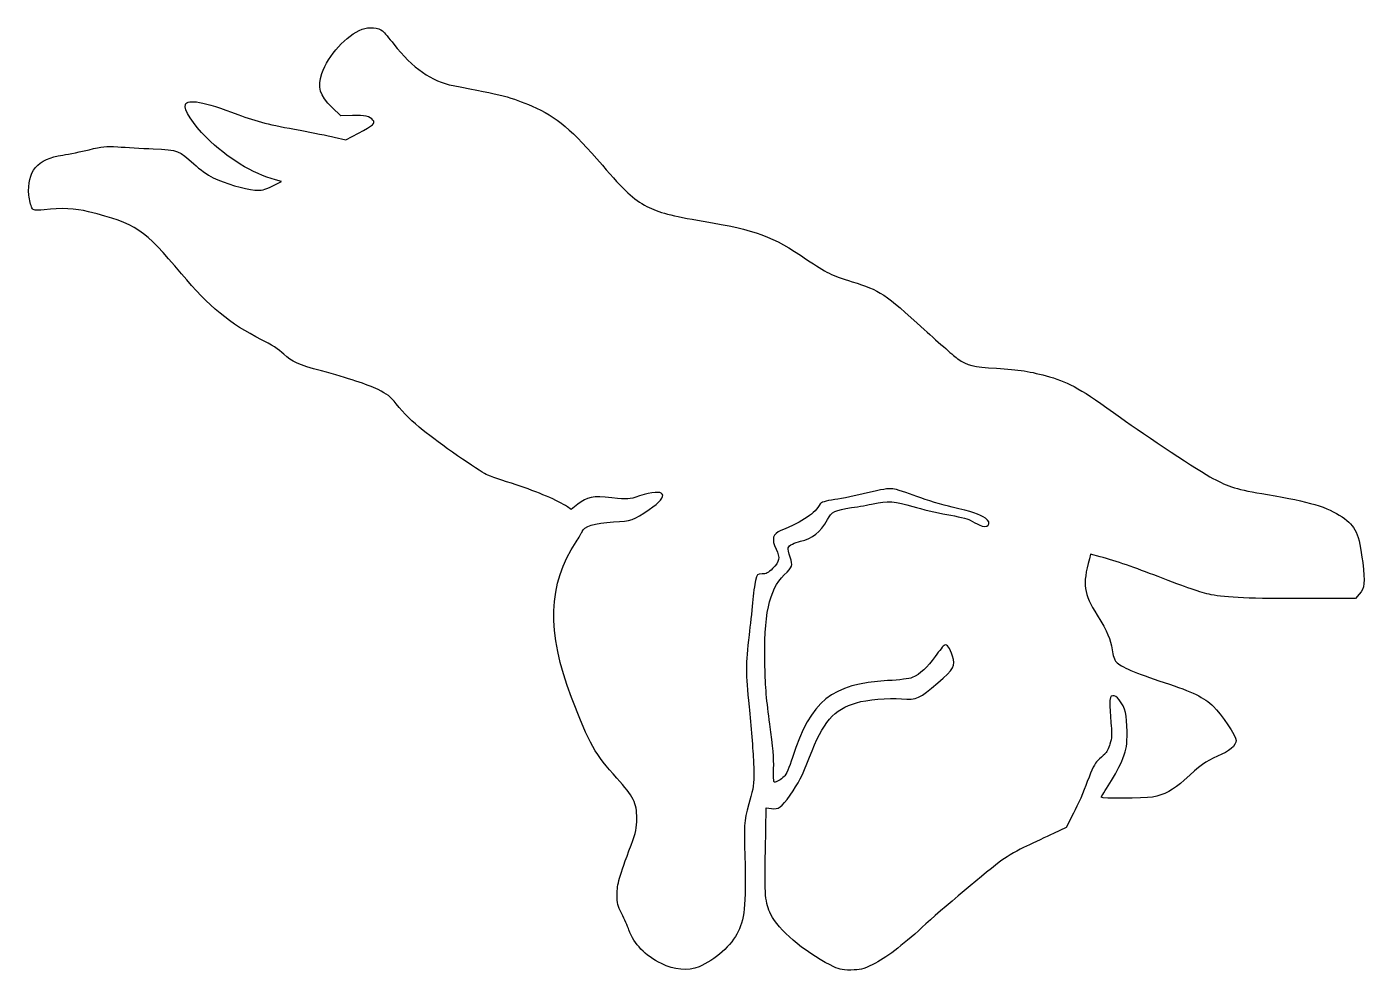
# Model space of a CAD drawing. Header units: centimetres. Extents: x -17.7 to 17.7, y -12.5 to 12.5.
import ezdxf

# ---------------------------------------------------------------- set-up
doc = ezdxf.new("R2010")
doc.units = ezdxf.units.CM
doc.header["$MEASUREMENT"] = 0
doc.layers.add('Layer 1', color=7, linetype='Continuous')

msp = doc.modelspace()

# ---------------------------------------------------------------- linework, layer by layer
at = {"layer": 'Layer 1'}
msp.add_open_spline([(-8.82297, 12.40719), (-9.23219, 12.25197), (-9.73314, 11.70869), (-9.88836, 11.2395), (-9.88836, 11.2395), (-10.01536, 10.86556), (-9.95539, 10.668), (-9.61319, 10.33992), (-9.61319, 10.33992), (-9.61319, 10.33992), (-9.38741, 10.1212), (-9.38741, 10.1212), (-9.38741, 10.1212), (-9.38741, 10.1212), (-9.07697, 10.12826), (-9.07697, 10.12826), (-9.07697, 10.12826), (-8.75947, 10.13532), (-8.62189, 10.10357), (-8.54075, 10.00479), (-8.54075, 10.00479), (-8.47019, 9.92365), (-8.52311, 9.87426), (-8.91822, 9.6626), (-8.91822, 9.6626), (-8.91822, 9.6626), (-9.25336, 9.48268), (-9.25336, 9.48268), (-9.25336, 9.48268), (-9.25336, 9.48268), (-9.56028, 9.55324), (-9.56028, 9.55324), (-9.56028, 9.55324), (-9.72609, 9.59557), (-10.13178, 9.67671), (-10.45986, 9.73668), (-10.45986, 9.73668), (-11.29242, 9.88485), (-11.57817, 9.95893), (-12.11086, 10.15649), (-12.11086, 10.15649), (-13.0175, 10.49516), (-13.43025, 10.57277), (-13.49375, 10.41402), (-13.49375, 10.41402), (-13.54314, 10.28702), (-13.29619, 9.90602), (-12.93283, 9.54266), (-12.93283, 9.54266), (-12.40014, 9.00997), (-11.71222, 8.59016), (-11.1125, 8.42788), (-11.1125, 8.42788), (-11.1125, 8.42788), (-10.95375, 8.38555), (-10.95375, 8.38555), (-10.95375, 8.38555), (-10.95375, 8.38555), (-11.20069, 8.26561), (-11.20069, 8.26561), (-11.20069, 8.26561), (-11.41941, 8.15625), (-11.47233, 8.14567), (-11.6593, 8.15978), (-11.6593, 8.15978), (-11.93799, 8.18447), (-12.44599, 8.33264), (-12.75997, 8.48434), (-12.75997, 8.48434), (-12.91519, 8.56195), (-13.10922, 8.69953), (-13.2715, 8.85123), (-13.2715, 8.85123), (-13.64897, 9.20401), (-13.67719, 9.21459), (-14.34042, 9.24634), (-14.34042, 9.24634), (-14.65086, 9.26398), (-15.07067, 9.28515), (-15.27528, 9.29926), (-15.27528, 9.29926), (-15.60689, 9.32043), (-15.68803, 9.31337), (-16.03375, 9.22518), (-16.03375, 9.22518), (-16.24542, 9.17579), (-16.55939, 9.10876), (-16.72872, 9.08407), (-16.72872, 9.08407), (-17.40253, 8.98176), (-17.68122, 8.65015), (-17.62478, 8.02574), (-17.62478, 8.02574), (-17.61067, 7.89168), (-17.57539, 7.74352), (-17.54717, 7.69413), (-17.54717, 7.69413), (-17.49073, 7.61299), (-17.48367, 7.61299), (-17.21909, 7.64121), (-17.21909, 7.64121), (-16.7887, 7.6906), (-16.38301, 7.67296), (-16.0514, 7.58829), (-16.0514, 7.58829), (-14.76729, 7.25668), (-14.60148, 7.14732), (-13.59254, 5.94435), (-13.59254, 5.94435), (-12.86935, 5.08004), (-12.31548, 4.62496), (-11.48293, 4.20868), (-11.48293, 4.20868), (-11.23246, 4.08168), (-11.02432, 3.94762), (-10.89379, 3.82768), (-10.89379, 3.82768), (-10.67154, 3.61954), (-10.51279, 3.54899), (-9.89896, 3.38318), (-9.89896, 3.38318), (-9.18282, 3.18915), (-8.69952, 3.0304), (-8.40671, 2.88929), (-8.40671, 2.88929), (-8.15624, 2.76935), (-8.08921, 2.71643), (-7.9234, 2.51182), (-7.9234, 2.51182), (-7.72232, 2.26135), (-7.50007, 2.04263), (-7.21432, 1.80979), (-7.21432, 1.80979), (-6.84038, 1.5064), (-5.7256, 0.72676), (-5.55274, 0.65268), (-5.55274, 0.65268), (-5.45749, 0.60682), (-5.09766, 0.48335), (-4.75899, 0.37399), (-4.75899, 0.37399), (-4.18749, 0.19055), (-3.65127, -0.03876), (-3.40785, -0.20457), (-3.40785, -0.20457), (-3.40785, -0.20457), (-3.30554, -0.27513), (-3.30554, -0.27513), (-3.30554, -0.27513), (-3.30554, -0.27513), (-3.13268, -0.13755), (-3.13268, -0.13755), (-3.13268, -0.13755), (-2.87868, 0.06353), (-2.74815, 0.08823), (-2.22957, 0.03178), (-2.22957, 0.03178), (-1.79565, -0.01408), (-1.79213, -0.01408), (-1.50285, 0.08117), (-1.50285, 0.08117), (-0.81493, 0.30695), (-0.67382, 0.10939), (-1.24532, -0.27514), (-1.24532, -0.27514), (-1.67218, -0.56442), (-1.7004, -0.575), (-2.19076, -0.60322), (-2.19076, -0.60322), (-2.68818, -0.63144), (-2.97745, -0.71964), (-3.01979, -0.86075), (-3.01979, -0.86075), (-3.0339, -0.89956), (-3.10446, -1.02303), (-3.17501, -1.12886), (-3.17501, -1.12886), (-3.91937, -2.22953), (-3.95818, -3.51717), (-3.29848, -5.23872), (-3.29848, -5.23872), (-2.82576, -6.47344), (-2.66701, -6.74861), (-2.09904, -7.3695), (-2.09904, -7.3695), (-1.65807, -7.85281), (-1.5734, -8.02919), (-1.5734, -8.43136), (-1.5734, -8.43136), (-1.57693, -8.69594), (-1.59457, -8.78061), (-1.72509, -9.13692), (-1.72509, -9.13692), (-2.04259, -9.99417), (-2.09198, -10.1635), (-2.09198, -10.4422), (-2.09198, -10.4422), (-2.09551, -10.67856), (-2.0814, -10.73501), (-1.96851, -10.95373), (-1.96851, -10.95373), (-1.90148, -11.08779), (-1.81682, -11.27829), (-1.78154, -11.37706), (-1.78154, -11.37706), (-1.64043, -11.75806), (-1.36173, -12.04734), (-0.92429, -12.26606), (-0.92429, -12.26606), (-0.58562, -12.43539), (-0.22579, -12.46714), (0.07054, -12.3472), (0.07054, -12.3472), (0.47976, -12.18492), (0.9419, -11.77217), (1.10418, -11.41939), (1.10418, -11.41939), (1.28762, -11.03133), (1.31232, -10.65386), (1.27351, -9.15456), (1.27351, -9.15456), (1.25587, -8.55484), (1.27351, -8.42078), (1.43579, -7.84928), (1.43579, -7.84928), (1.52398, -7.54589), (1.52751, -7.50356), (1.50635, -6.9497), (1.50635, -6.9497), (1.49224, -6.62867), (1.44285, -5.96898), (1.38993, -5.48567), (1.38993, -5.48567), (1.29468, -4.55786), (1.29468, -4.40264), (1.39346, -3.58067), (1.39346, -3.58067), (1.41815, -3.34784), (1.46049, -2.97036), (1.48165, -2.74106), (1.48165, -2.74106), (1.50282, -2.51528), (1.53809, -2.24717), (1.55926, -2.15192), (1.55926, -2.15192), (1.59807, -1.97906), (1.60159, -1.97553), (1.73565, -1.97553), (1.73565, -1.97553), (1.84501, -1.97553), (1.8944, -1.95084), (2.01082, -1.83442), (2.01082, -1.83442), (2.20132, -1.64392), (2.21543, -1.56278), (2.10254, -1.31936), (2.10254, -1.31936), (1.97907, -1.05125), (2.01435, -0.92072), (2.23307, -0.829), (2.23307, -0.829), (2.82926, -0.58206), (3.12913, -0.38097), (3.27024, -0.12697), (3.27024, -0.12697), (3.29493, -0.08464), (3.39371, -0.05289), (3.65477, -0.01408), (3.65477, -0.01408), (3.84527, 0.01414), (4.23333, 0.09528), (4.51555, 0.16231), (4.51555, 0.16231), (4.88244, 0.25403), (5.07294, 0.28225), (5.18583, 0.27167), (5.18583, 0.27167), (5.27402, 0.26109), (5.55977, 0.16936), (5.82083, 0.07059), (5.82083, 0.07059), (6.08189, -0.03172), (6.50169, -0.15872), (6.75569, -0.21516), (6.75569, -0.21516), (7.26369, -0.32805), (7.48594, -0.40213), (7.63058, -0.50091), (7.63058, -0.50091), (7.82814, -0.64202), (7.69055, -0.80077), (7.4683, -0.68435), (7.4683, -0.68435), (7.40833, -0.6526), (7.29897, -0.59616), (7.23194, -0.55735), (7.23194, -0.55735), (7.16138, -0.52207), (6.88269, -0.45504), (6.61458, -0.40566), (6.61458, -0.40566), (6.34294, -0.3598), (5.94077, -0.26455), (5.71852, -0.19399), (5.71852, -0.19399), (5.27049, -0.05641), (5.02355, -0.03877), (4.67077, -0.12343), (4.67077, -0.12343), (4.55083, -0.15165), (4.2933, -0.19751), (4.09574, -0.22574), (4.09574, -0.22574), (3.66182, -0.29277), (3.5701, -0.3351), (3.46074, -0.53618), (3.46074, -0.53618), (3.26671, -0.88543), (3.06916, -1.04418), (2.75166, -1.11121), (2.75166, -1.11121), (2.58938, -1.14649), (2.44827, -1.22057), (2.42358, -1.28407), (2.42358, -1.28407), (2.413, -1.31229), (2.43416, -1.42518), (2.47297, -1.53454), (2.47297, -1.53454), (2.55058, -1.76032), (2.54705, -1.78148), (2.31775, -2.00373), (2.31775, -2.00373), (1.91558, -2.39884), (1.77447, -3.05854), (1.80975, -4.41673), (1.80975, -4.41673), (1.82033, -4.95648), (1.85208, -5.33395), (1.94028, -5.94426), (1.94028, -5.94426), (2.02495, -6.55457), (2.04964, -6.84737), (2.03906, -7.11548), (2.03906, -7.11548), (2.032, -7.31656), (2.03906, -7.47884), (2.0567, -7.47884), (2.0567, -7.47884), (2.10609, -7.47884), (2.23662, -7.40476), (2.31776, -7.32715), (2.31776, -7.32715), (2.36715, -7.28129), (2.45182, -7.09432), (2.53648, -6.82621), (2.53648, -6.82621), (3.02331, -5.31985), (3.57012, -4.87888), (5.04826, -4.79421), (5.04826, -4.79421), (5.37282, -4.77657), (5.61623, -4.74482), (5.69737, -4.71307), (5.69737, -4.71307), (5.90904, -4.62135), (6.09601, -4.45201), (6.30415, -4.15568), (6.30415, -4.15568), (6.41351, -4.00046), (6.5264, -3.8664), (6.55462, -3.85582), (6.55462, -3.85582), (6.62518, -3.8276), (6.68868, -3.92285), (6.76276, -4.14863), (6.76276, -4.14863), (6.8439, -4.40616), (6.80157, -4.48377), (6.3747, -4.85419), (6.3747, -4.85419), (5.89139, -5.274), (5.82437, -5.30222), (5.41867, -5.274), (5.41867, -5.274), (5.06942, -5.24931), (4.49086, -5.29869), (4.22981, -5.37631), (4.22981, -5.37631), (3.62303, -5.55975), (3.34787, -5.88078), (2.98803, -6.81212), (2.98803, -6.81212), (2.79047, -7.32012), (2.69875, -7.50004), (2.47297, -7.82106), (2.47297, -7.82106), (2.25072, -8.13856), (2.16253, -8.20206), (1.97908, -8.17031), (1.97908, -8.17031), (1.97908, -8.17031), (1.84502, -8.14914), (1.84502, -8.14914), (1.84502, -8.14914), (1.84502, -8.14914), (1.82385, -9.28156), (1.82385, -9.28156), (1.82385, -9.28156), (1.79916, -10.49864), (1.81327, -10.63623), (1.96849, -10.97137), (1.96849, -10.97137), (2.14841, -11.35943), (2.83632, -11.94856), (3.52777, -12.30134), (3.52777, -12.30134), (3.77119, -12.42481), (3.81705, -12.4354), (4.07458, -12.4354), (4.07458, -12.4354), (4.33211, -12.43187), (4.3815, -12.42129), (4.66019, -12.28723), (4.66019, -12.28723), (5.00238, -12.12142), (5.41866, -11.80392), (5.96194, -11.30651), (5.96194, -11.30651), (6.44877, -10.85495), (7.72583, -9.78604), (8.06802, -9.53557), (8.06802, -9.53557), (8.21971, -9.42621), (8.50899, -9.2604), (8.7136, -9.16515), (8.7136, -9.16515), (8.91821, -9.06637), (9.23571, -8.91821), (9.42621, -8.83001), (9.42621, -8.83001), (9.42621, -8.83001), (9.76488, -8.66773), (9.76488, -8.66773), (9.76488, -8.66773), (9.76488, -8.66773), (9.95891, -8.29379), (9.95891, -8.29379), (9.95891, -8.29379), (10.06827, -8.08918), (10.23055, -7.71171), (10.32227, -7.46123), (10.32227, -7.46123), (10.44574, -7.12256), (10.51983, -6.97792), (10.59744, -6.90384), (10.59744, -6.90384), (10.65741, -6.85092), (10.74208, -6.77684), (10.78088, -6.73803), (10.78088, -6.73803), (10.82321, -6.69922), (10.88319, -6.57575), (10.91846, -6.46992), (10.91846, -6.46992), (10.96785, -6.30764), (10.9749, -6.21945), (10.95021, -5.98309), (10.95021, -5.98309), (10.9361, -5.82787), (10.92199, -5.58445), (10.91846, -5.4504), (10.91846, -5.4504), (10.91846, -5.22462), (10.92552, -5.20346), (10.99607, -5.19287), (10.99607, -5.19287), (11.04546, -5.18581), (11.09838, -5.21756), (11.16188, -5.30223), (11.16188, -5.30223), (11.32769, -5.51742), (11.37002, -5.69734), (11.37002, -6.13831), (11.37002, -6.13831), (11.37355, -6.51225), (11.36296, -6.5687), (11.25713, -6.85092), (11.25713, -6.85092), (11.19363, -7.02378), (11.04194, -7.30953), (10.91494, -7.50356), (10.91494, -7.50356), (10.79147, -7.69053), (10.68916, -7.85987), (10.68916, -7.87398), (10.68916, -7.87398), (10.68916, -7.91279), (11.79335, -7.90926), (12.0403, -7.86692), (12.0403, -7.86692), (12.35427, -7.81753), (12.60122, -7.68348), (12.88344, -7.41889), (12.88344, -7.41889), (13.29972, -7.03083), (13.44436, -6.925), (13.75833, -6.79095), (13.75833, -6.79095), (14.07583, -6.65689), (14.25222, -6.50873), (14.25222, -6.37114), (14.25222, -6.37114), (14.25222, -6.26531), (13.85711, -5.67264), (13.6525, -5.47508), (13.6525, -5.47508), (13.40556, -5.23519), (13.10922, -5.09408), (12.35428, -4.84361), (12.35428, -4.84361), (11.5817, -4.58961), (11.20422, -4.42733), (11.08781, -4.30033), (11.08781, -4.30033), (11.03489, -4.24036), (10.99962, -4.13805), (10.97492, -3.9793), (10.97492, -3.9793), (10.93611, -3.69355), (10.85498, -3.51011), (10.58334, -3.06913), (10.58334, -3.06913), (10.21998, -2.47999), (10.19176, -2.27538), (10.3752, -1.58041), (10.3752, -1.58041), (10.3752, -1.58041), (10.40695, -1.45341), (10.40695, -1.45341), (10.40695, -1.45341), (10.40695, -1.45341), (10.66448, -1.52397), (10.66448, -1.52397), (10.66448, -1.52397), (11.08076, -1.63686), (11.58876, -1.81325), (12.18848, -2.04608), (12.18848, -2.04608), (12.9399, -2.33889), (13.30326, -2.46236), (13.59254, -2.52586), (13.59254, -2.52586), (13.97001, -2.60347), (14.6544, -2.63169), (16.08315, -2.62817), (16.08315, -2.62817), (16.08315, -2.62817), (17.40254, -2.62464), (17.40254, -2.62464), (17.40254, -2.62464), (17.40254, -2.62464), (17.50132, -2.51175), (17.50132, -2.51175), (17.50132, -2.51175), (17.64243, -2.353), (17.66007, -2.20131), (17.59304, -1.67567), (17.59304, -1.67567), (17.49426, -0.90309), (17.4096, -0.71259), (17.04976, -0.4727), (17.04976, -0.4727), (16.65818, -0.20812), (16.18545, -0.06701), (15.08126, 0.11997), (15.08126, 0.11997), (14.25223, 0.25755), (14.05468, 0.31753), (13.63487, 0.54683), (13.63487, 0.54683), (13.28915, 0.7338), (11.85687, 1.67925), (11.2007, 2.15197), (11.2007, 2.15197), (10.14589, 2.91044), (9.87073, 3.06919), (9.32745, 3.22794), (9.32745, 3.22794), (8.81239, 3.37258), (8.51606, 3.42197), (7.91987, 3.45372), (7.91987, 3.45372), (7.31309, 3.489), (7.15081, 3.5278), (6.90387, 3.70066), (6.90387, 3.70066), (6.82273, 3.7571), (6.42409, 4.10635), (6.01487, 4.4803), (6.01487, 4.4803), (4.97418, 5.42927), (4.84365, 5.51394), (4.10987, 5.73972), (4.10987, 5.73972), (3.58423, 5.902), (3.42901, 5.97608), (2.91043, 6.32886), (2.91043, 6.32886), (2.01437, 6.94269), (1.56282, 7.10497), (0.17993, 7.3378), (0.17993, 7.3378), (-0.67379, 7.47891), (-0.98424, 7.56005), (-1.30879, 7.72938), (-1.30879, 7.72938), (-1.66157, 7.91282), (-1.91204, 8.14566), (-2.48354, 8.81594), (-2.48354, 8.81594), (-3.27023, 9.73669), (-3.70062, 10.10005), (-4.33562, 10.37522), (-4.33562, 10.37522), (-4.88948, 10.61158), (-5.13643, 10.67861), (-6.42054, 10.9185), (-6.42054, 10.9185), (-6.99204, 11.02786), (-7.49651, 11.37711), (-7.9904, 12.01211), (-7.9904, 12.01211), (-8.11387, 12.16733), (-8.2444, 12.32608), (-8.28673, 12.36136), (-8.28673, 12.36136), (-8.38198, 12.44603), (-8.65362, 12.47072), (-8.82295, 12.40722), (-8.82295, 12.40722), (-8.82295, 12.40722), (-8.82297, 12.40719), (-8.82297, 12.40719)], degree=3, knots=[0, 0, 0, 0, 0.00617284, 0.00617284, 0.00617284, 0.00617284, 0.01234568, 0.01234568, 0.01234568, 0.01234568, 0.01851852, 0.01851852, 0.01851852, 0.01851852, 0.02469136, 0.02469136, 0.02469136, 0.02469136, 0.0308642, 0.0308642, 0.0308642, 0.0308642, 0.03703704, 0.03703704, 0.03703704, 0.03703704, 0.04320988, 0.04320988, 0.04320988, 0.04320988, 0.04938272, 0.04938272, 0.04938272, 0.04938272, 0.05555556, 0.05555556, 0.05555556, 0.05555556, 0.0617284, 0.0617284, 0.0617284, 0.0617284, 0.06790123, 0.06790123, 0.06790123, 0.06790123, 0.07407407, 0.07407407, 0.07407407, 0.07407407, 0.08024691, 0.08024691, 0.08024691, 0.08024691, 0.08641975, 0.08641975, 0.08641975, 0.08641975, 0.09259259, 0.09259259, 0.09259259, 0.09259259, 0.09876543, 0.09876543, 0.09876543, 0.09876543, 0.10493827, 0.10493827, 0.10493827, 0.10493827, 0.11111111, 0.11111111, 0.11111111, 0.11111111, 0.11728395, 0.11728395, 0.11728395, 0.11728395, 0.12345679, 0.12345679, 0.12345679, 0.12345679, 0.12962963, 0.12962963, 0.12962963, 0.12962963, 0.13580247, 0.13580247, 0.13580247, 0.13580247, 0.14197531, 0.14197531, 0.14197531, 0.14197531, 0.14814815, 0.14814815, 0.14814815, 0.14814815, 0.15432099, 0.15432099, 0.15432099, 0.15432099, 0.16049383, 0.16049383, 0.16049383, 0.16049383, 0.16666667, 0.16666667, 0.16666667, 0.16666667, 0.17283951, 0.17283951, 0.17283951, 0.17283951, 0.17901235, 0.17901235, 0.17901235, 0.17901235, 0.18518519, 0.18518519, 0.18518519, 0.18518519, 0.19135802, 0.19135802, 0.19135802, 0.19135802, 0.19753086, 0.19753086, 0.19753086, 0.19753086, 0.2037037, 0.2037037, 0.2037037, 0.2037037, 0.20987654, 0.20987654, 0.20987654, 0.20987654, 0.21604938, 0.21604938, 0.21604938, 0.21604938, 0.22222222, 0.22222222, 0.22222222, 0.22222222, 0.22839506, 0.22839506, 0.22839506, 0.22839506, 0.2345679, 0.2345679, 0.2345679, 0.2345679, 0.24074074, 0.24074074, 0.24074074, 0.24074074, 0.24691358, 0.24691358, 0.24691358, 0.24691358, 0.25308642, 0.25308642, 0.25308642, 0.25308642, 0.25925926, 0.25925926, 0.25925926, 0.25925926, 0.2654321, 0.2654321, 0.2654321, 0.2654321, 0.27160494, 0.27160494, 0.27160494, 0.27160494, 0.27777778, 0.27777778, 0.27777778, 0.27777778, 0.28395062, 0.28395062, 0.28395062, 0.28395062, 0.29012346, 0.29012346, 0.29012346, 0.29012346, 0.2962963, 0.2962963, 0.2962963, 0.2962963, 0.30246914, 0.30246914, 0.30246914, 0.30246914, 0.30864198, 0.30864198, 0.30864198, 0.30864198, 0.31481481, 0.31481481, 0.31481481, 0.31481481, 0.32098765, 0.32098765, 0.32098765, 0.32098765, 0.32716049, 0.32716049, 0.32716049, 0.32716049, 0.33333333, 0.33333333, 0.33333333, 0.33333333, 0.33950617, 0.33950617, 0.33950617, 0.33950617, 0.34567901, 0.34567901, 0.34567901, 0.34567901, 0.35185185, 0.35185185, 0.35185185, 0.35185185, 0.35802469, 0.35802469, 0.35802469, 0.35802469, 0.36419753, 0.36419753, 0.36419753, 0.36419753, 0.37037037, 0.37037037, 0.37037037, 0.37037037, 0.37654321, 0.37654321, 0.37654321, 0.37654321, 0.38271605, 0.38271605, 0.38271605, 0.38271605, 0.38888889, 0.38888889, 0.38888889, 0.38888889, 0.39506173, 0.39506173, 0.39506173, 0.39506173, 0.40123457, 0.40123457, 0.40123457, 0.40123457, 0.40740741, 0.40740741, 0.40740741, 0.40740741, 0.41358025, 0.41358025, 0.41358025, 0.41358025, 0.41975309, 0.41975309, 0.41975309, 0.41975309, 0.42592593, 0.42592593, 0.42592593, 0.42592593, 0.43209877, 0.43209877, 0.43209877, 0.43209877, 0.4382716, 0.4382716, 0.4382716, 0.4382716, 0.44444444, 0.44444444, 0.44444444, 0.44444444, 0.45061728, 0.45061728, 0.45061728, 0.45061728, 0.45679012, 0.45679012, 0.45679012, 0.45679012, 0.46296296, 0.46296296, 0.46296296, 0.46296296, 0.4691358, 0.4691358, 0.4691358, 0.4691358, 0.47530864, 0.47530864, 0.47530864, 0.47530864, 0.48148148, 0.48148148, 0.48148148, 0.48148148, 0.48765432, 0.48765432, 0.48765432, 0.48765432, 0.49382716, 0.49382716, 0.49382716, 0.49382716, 0.5, 0.5, 0.5, 0.5, 0.50617284, 0.50617284, 0.50617284, 0.50617284, 0.51234568, 0.51234568, 0.51234568, 0.51234568, 0.51851852, 0.51851852, 0.51851852, 0.51851852, 0.52469136, 0.52469136, 0.52469136, 0.52469136, 0.5308642, 0.5308642, 0.5308642, 0.5308642, 0.53703704, 0.53703704, 0.53703704, 0.53703704, 0.54320988, 0.54320988, 0.54320988, 0.54320988, 0.54938272, 0.54938272, 0.54938272, 0.54938272, 0.55555556, 0.55555556, 0.55555556, 0.55555556, 0.5617284, 0.5617284, 0.5617284, 0.5617284, 0.56790123, 0.56790123, 0.56790123, 0.56790123, 0.57407407, 0.57407407, 0.57407407, 0.57407407, 0.58024691, 0.58024691, 0.58024691, 0.58024691, 0.58641975, 0.58641975, 0.58641975, 0.58641975, 0.59259259, 0.59259259, 0.59259259, 0.59259259, 0.59876543, 0.59876543, 0.59876543, 0.59876543, 0.60493827, 0.60493827, 0.60493827, 0.60493827, 0.61111111, 0.61111111, 0.61111111, 0.61111111, 0.61728395, 0.61728395, 0.61728395, 0.61728395, 0.62345679, 0.62345679, 0.62345679, 0.62345679, 0.62962963, 0.62962963, 0.62962963, 0.62962963, 0.63580247, 0.63580247, 0.63580247, 0.63580247, 0.64197531, 0.64197531, 0.64197531, 0.64197531, 0.64814815, 0.64814815, 0.64814815, 0.64814815, 0.65432099, 0.65432099, 0.65432099, 0.65432099, 0.66049383, 0.66049383, 0.66049383, 0.66049383, 0.66666667, 0.66666667, 0.66666667, 0.66666667, 0.67283951, 0.67283951, 0.67283951, 0.67283951, 0.67901235, 0.67901235, 0.67901235, 0.67901235, 0.68518519, 0.68518519, 0.68518519, 0.68518519, 0.69135802, 0.69135802, 0.69135802, 0.69135802, 0.69753086, 0.69753086, 0.69753086, 0.69753086, 0.7037037, 0.7037037, 0.7037037, 0.7037037, 0.70987654, 0.70987654, 0.70987654, 0.70987654, 0.71604938, 0.71604938, 0.71604938, 0.71604938, 0.72222222, 0.72222222, 0.72222222, 0.72222222, 0.72839506, 0.72839506, 0.72839506, 0.72839506, 0.7345679, 0.7345679, 0.7345679, 0.7345679, 0.74074074, 0.74074074, 0.74074074, 0.74074074, 0.74691358, 0.74691358, 0.74691358, 0.74691358, 0.75308642, 0.75308642, 0.75308642, 0.75308642, 0.75925926, 0.75925926, 0.75925926, 0.75925926, 0.7654321, 0.7654321, 0.7654321, 0.7654321, 0.77160494, 0.77160494, 0.77160494, 0.77160494, 0.77777778, 0.77777778, 0.77777778, 0.77777778, 0.78395062, 0.78395062, 0.78395062, 0.78395062, 0.79012346, 0.79012346, 0.79012346, 0.79012346, 0.7962963, 0.7962963, 0.7962963, 0.7962963, 0.80246914, 0.80246914, 0.80246914, 0.80246914, 0.80864198, 0.80864198, 0.80864198, 0.80864198, 0.81481481, 0.81481481, 0.81481481, 0.81481481, 0.82098765, 0.82098765, 0.82098765, 0.82098765, 0.82716049, 0.82716049, 0.82716049, 0.82716049, 0.83333333, 0.83333333, 0.83333333, 0.83333333, 0.83950617, 0.83950617, 0.83950617, 0.83950617, 0.84567901, 0.84567901, 0.84567901, 0.84567901, 0.85185185, 0.85185185, 0.85185185, 0.85185185, 0.85802469, 0.85802469, 0.85802469, 0.85802469, 0.86419753, 0.86419753, 0.86419753, 0.86419753, 0.87037037, 0.87037037, 0.87037037, 0.87037037, 0.87654321, 0.87654321, 0.87654321, 0.87654321, 0.88271605, 0.88271605, 0.88271605, 0.88271605, 0.88888889, 0.88888889, 0.88888889, 0.88888889, 0.89506173, 0.89506173, 0.89506173, 0.89506173, 0.90123457, 0.90123457, 0.90123457, 0.90123457, 0.90740741, 0.90740741, 0.90740741, 0.90740741, 0.91358025, 0.91358025, 0.91358025, 0.91358025, 0.91975309, 0.91975309, 0.91975309, 0.91975309, 0.92592593, 0.92592593, 0.92592593, 0.92592593, 0.93209877, 0.93209877, 0.93209877, 0.93209877, 0.9382716, 0.9382716, 0.9382716, 0.9382716, 0.94444444, 0.94444444, 0.94444444, 0.94444444, 0.95061728, 0.95061728, 0.95061728, 0.95061728, 0.95679012, 0.95679012, 0.95679012, 0.95679012, 0.96296296, 0.96296296, 0.96296296, 0.96296296, 0.9691358, 0.9691358, 0.9691358, 0.9691358, 0.97530864, 0.97530864, 0.97530864, 0.97530864, 0.98148148, 0.98148148, 0.98148148, 0.98148148, 0.98765432, 0.98765432, 0.98765432, 0.98765432, 1, 1, 1, 1], dxfattribs=at)

doc.saveas('drawing.dxf')
